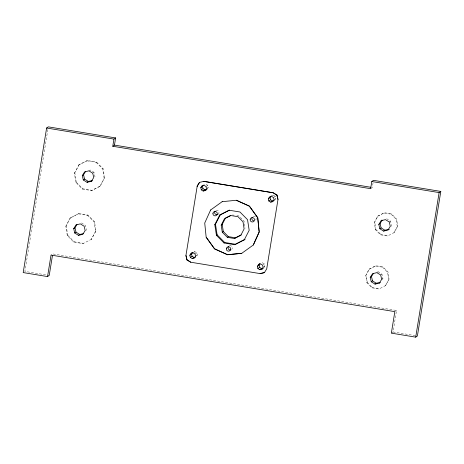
<?xml version="1.0" encoding="UTF-8"?>
<svg xmlns="http://www.w3.org/2000/svg" width="464" height="464" viewBox="0 0 464 464"><rect width="100%" height="100%" fill="white"/><g stroke="black" fill="none" stroke-linecap="round" stroke-linejoin="round"><path stroke-width="0.35" stroke-dasharray="2.32 1.74" d="M47.85 129.584L24.876 271.411L48.534 275.303M373.05 182.955L372.314 187.514L370.632 188.68M391.355 333.14L393.037 331.975L396.517 310.474L52.716 253.918L51.034 255.084M74.431 173.275L79.1 164.72L87.389 160.55L96.57 162.058L103.112 168.67L104.533 177.869L100.282 186.128L91.57 190.594L82.406 189.086L75.852 182.468L74.431 173.275L79.1 164.72M91.698 239.14L82.981 243.606L73.817 242.098L67.268 235.48L65.847 226.287L70.093 218.028L78.805 213.562L87.98 215.076L94.523 221.688L95.949 230.881L91.28 239.43L95.949 230.881M65.847 226.287L70.516 217.738M99.864 186.418L104.533 177.869M394.4 232.47L387.573 235.985L380.497 234.819L375.44 229.709L374.344 222.61L377.621 216.236L384.447 212.721L391.535 213.887L396.587 218.991L397.683 226.09L393.982 232.76L397.683 226.09M374.344 222.61L378.044 215.94M385.816 285.488L378.989 288.997L371.913 287.837L366.856 282.721L365.754 275.628L369.037 269.248L375.857 265.733L382.945 266.899L387.997 272.003L389.099 279.108L385.398 285.772L389.099 279.108M365.754 275.628L369.46 268.958M85.747 230.753L86.414 229.674L85.393 225.342L81.618 222.998L80.382 223.288M207.066 189.341L208.237 187.45L207.727 185.287L205.836 184.115L203.679 184.62M196.713 255.96L197.293 255.014L196.782 252.845L194.892 251.674L192.734 252.178M274.595 200.448L275.767 198.557L275.256 196.394L273.366 195.222L271.208 195.727M263.946 267.537L264.822 266.121L264.312 263.958L262.421 262.786L260.263 263.291M390.868 226.519L391.535 225.44L390.508 221.108L386.732 218.764M382.278 279.531L382.945 278.452L381.924 274.125L378.143 271.782L376.913 272.066M82.406 189.086L82.818 188.79L91.994 190.298L100.282 186.128M73.817 242.098L74.228 241.802L83.41 243.316L82.981 243.606M380.497 234.819L380.915 234.529L388.003 235.695L387.573 235.985M371.913 287.837L372.325 287.541L379.413 288.707L378.989 288.997M78.677 165.016L87.389 160.55M104.116 178.159L102.695 168.966L103.112 168.67M70.093 218.028L78.805 213.562M95.526 231.171L94.105 221.983L94.523 221.688M377.621 216.236L384.447 212.721M397.265 226.38L396.163 219.286L396.587 218.991M369.037 269.248L375.857 265.733M388.675 279.398L387.579 272.298L387.997 272.003M92.725 173.205L93.977 172.33L95.004 176.656L93.745 177.532M389.255 221.989L390.508 221.108M380.666 275.001L381.924 274.125M88.943 170.856L90.202 169.986L93.977 172.33M206.004 186.482L207.727 185.287M206.515 188.645L208.237 187.45M271.643 196.417L273.366 195.222M193.175 252.868L194.892 251.674M273.534 197.589L275.256 196.394M195.066 254.04L196.782 252.845M274.044 199.752L275.767 198.557M195.576 256.209L197.293 255.014M263.163 264.753L264.312 263.958M263.105 267.316L264.822 266.121M376.884 272.652L378.143 271.782M381.686 279.328L382.945 278.452M395.398 311.251L396.517 310.474M91.57 190.594L91.994 190.298M375.44 229.709L375.863 229.419L374.761 222.32M366.856 282.721L367.273 282.437L366.177 275.338M75.852 182.468L76.276 182.178L74.849 172.985M67.268 235.48L67.686 235.19L66.265 225.997M384.03 213.011L391.106 214.177L391.535 213.887M375.446 266.023L382.522 267.189L382.945 266.899M86.977 160.84L96.141 162.348L96.57 162.058M78.393 213.852L87.557 215.36L87.98 215.076M232.597 214.948L234.013 215.18M236.849 215.644L238.977 215.992L244.029 221.102L245.125 228.201M393.037 331.975L416.689 335.866M391.106 214.177L396.163 219.286M382.522 267.189L387.579 272.298M96.141 162.348L102.695 168.966M87.557 215.36L94.105 221.983M375.863 229.419L380.915 234.529M367.273 282.437L372.325 287.541M76.276 182.178L82.818 188.79M67.686 235.19L74.228 241.802M216.027 210.465A2.181 2.175 55.2 0 1 218.84 211.741A2.181 2.175 55.2 0 1 217.575 214.548M229.413 245.775A2.181 2.175 55.2 0 1 231.872 249.197M253.245 216.589A2.181 2.175 55.2 0 1 255.705 220.011"/><path stroke-width="0.7" d="M115.617 137.93L113.941 139.096L112.781 146.264L114.457 145.099L115.617 137.93L48.291 126.858L46.615 128.023L23.2 272.577L47.554 276.579L49.23 275.413L52.49 255.304M47.554 276.579L51.034 255.084L394.841 311.64L391.355 333.14L415.709 337.142L417.385 335.977L440.8 191.423L373.474 180.351L371.792 181.517L370.632 188.68L112.781 146.264M197.206 186.151L185.931 255.548L186.951 259.875L190.733 262.224L260.107 273.598L264.434 272.588L266.725 268.836L278 199.445L276.979 195.112L273.197 192.769L203.864 181.36L199.503 182.404L197.165 186.18L199.503 182.404M415.709 337.142L439.124 192.589L440.8 191.423M210.621 209.989L204.728 223.033L206.167 237.243L214.519 248.855L227.534 254.742L241.732 253.332L253.35 244.975L259.202 231.959M253.315 244.998L259.161 231.988L257.723 217.778L249.371 206.161L236.356 200.28M234.651 244.708L244.928 239.412L234.651 244.708L224.025 242.962L216.444 235.306L214.797 224.651L219.721 215.081L229.349 210.105M214.797 224.651L215.47 224.187L220.388 214.617M221.2 225.127L224.477 218.747L230.881 215.528L237.968 216.694L243.02 221.798L244.116 228.897L240.839 235.277L234.436 238.502L227.348 237.336L222.297 232.232L221.2 225.127L222.204 224.431L225.487 218.051L230.608 215.476M244.255 239.876L249.18 230.306L247.532 219.658L239.946 211.996L229.326 210.25L219.721 215.081M82.285 175.647L84.616 171.871L88.943 170.856L92.725 173.205L93.745 177.532L91.414 181.308L87.087 182.323L83.305 179.974L82.285 175.647L83.543 174.771L85.544 171.535M73.695 228.659L76.032 224.889L80.353 223.874L84.135 226.223L85.156 230.544L82.824 234.32L78.497 235.335L74.716 232.986L73.695 228.659L74.959 227.789L76.96 224.547M200.784 187.705L201.956 185.815L204.114 185.31L206.004 186.482L206.515 188.645L205.349 190.536L203.186 191.04L201.301 189.869L200.784 187.705L202.507 186.511L203.093 185.565M191.011 253.373L193.175 252.868L195.066 254.04L195.576 256.209L194.404 258.094L192.247 258.605L190.356 257.427L189.846 255.264L191.011 253.373L192.16 252.578M189.846 255.264L191.568 254.069L192.444 252.654M268.314 198.812L269.485 196.922L271.643 196.417L273.534 197.589L274.044 199.752L272.878 201.643L270.715 202.147L268.824 200.976L268.314 198.812L270.036 197.618L270.622 196.672M263.082 268.407L261.934 269.207L259.776 269.712L257.885 268.54L257.375 266.371L258.541 264.486L259.689 263.685M257.375 266.371L259.098 265.182L259.973 263.761M261.934 269.207L263.105 267.316L262.595 265.153L260.704 263.975L258.541 264.486M381.147 220.655L385.474 219.64L389.255 221.989L390.276 226.316L387.945 230.086L383.618 231.101L379.836 228.752L378.815 224.425L381.147 220.655L381.988 220.069M378.815 224.425L380.074 223.555L382.075 220.313M370.226 277.443L372.557 273.667L376.884 272.652L380.666 275.001L381.686 279.328L379.355 283.104L375.028 284.119L371.246 281.77L370.226 277.443L371.484 276.567L373.491 273.331M210.575 210.018L222.198 201.66M224.025 242.962L224.692 242.492L235.323 244.244M216.444 235.306L217.117 234.836L215.47 224.187M87.087 182.323L88.346 181.447L92.046 180.583M91.414 181.308L92.249 180.728M78.497 235.335L79.756 234.465L83.462 233.595M203.186 191.04L204.908 189.846L206.526 189.469M205.349 190.536L206.497 189.741M222.297 232.232L223.306 231.53L222.204 224.431M203.824 181.389L273.157 192.798L276.979 195.112M186.951 259.875L190.774 262.195M270.715 202.147L272.438 200.953L274.056 200.576M192.247 258.605L193.964 257.41L195.588 257.027M227.348 237.336L228.358 236.634L235.445 237.8L241.205 234.9M234.436 238.502L235.445 237.8M259.776 269.712L261.493 268.517L263.117 268.14M383.618 231.101L384.876 230.231L389.197 229.216L388.362 229.796M375.028 284.119L376.287 283.243L379.993 282.379M379.355 283.104L380.19 282.524M201.301 189.869L203.017 188.674L204.908 189.846M268.824 200.976L270.547 199.781L272.438 200.953M190.356 257.427L192.079 256.238L193.964 257.41M257.885 268.54L259.608 267.345L261.493 268.517M83.305 179.974L84.564 179.104L88.346 181.447M74.716 232.986L75.98 232.122L79.756 234.465M379.836 228.752L381.095 227.888L384.876 230.231M371.246 281.77L372.511 280.9L376.287 283.243M264.387 272.617L260.066 273.627M222.157 201.689L236.396 200.251L249.417 206.138L257.764 217.744L259.132 231.246M241.779 253.303L227.575 254.713L214.559 248.826L206.213 237.22M46.615 128.023L113.941 139.096M371.792 181.517L439.124 192.589M114.457 145.099L370.881 187.282M223.306 231.53L228.358 236.634M217.117 234.836L224.692 242.492M380.074 223.555L381.095 227.888M371.484 276.567L372.511 280.9M276.938 195.141L277.959 199.474M270.036 197.618L270.547 199.781M259.098 265.182L259.608 267.345M202.507 186.511L203.017 188.674M191.568 254.069L192.079 256.238M83.543 174.771L84.564 179.104M74.959 227.789L75.98 232.122M185.971 255.519L186.992 259.846M253.669 220.777A2.181 2.175 55.2 0 1 252.329 217.245M230.956 249.852A2.181 2.175 55.2 0 1 228.491 246.43M217.57 214.542A2.181 2.175 55.2 0 1 215.105 211.12M212.97 213.318A2.181 2.175 55.2 0 0 214.768 215.818A2.181 2.175 55.2 0 0 217.268 214.02A2.181 2.175 55.2 0 0 215.464 211.514A2.181 2.175 55.2 0 0 212.964 213.312M226.351 248.623A2.181 2.175 55.2 0 0 229.274 251.018A2.181 2.175 55.2 0 0 229.883 247.289A2.181 2.175 55.2 0 0 226.351 248.623M250.183 219.437A2.181 2.175 55.2 0 0 253.106 221.833A2.181 2.175 55.2 0 0 253.715 218.103A2.181 2.175 55.2 0 0 250.183 219.437"/></g></svg>
